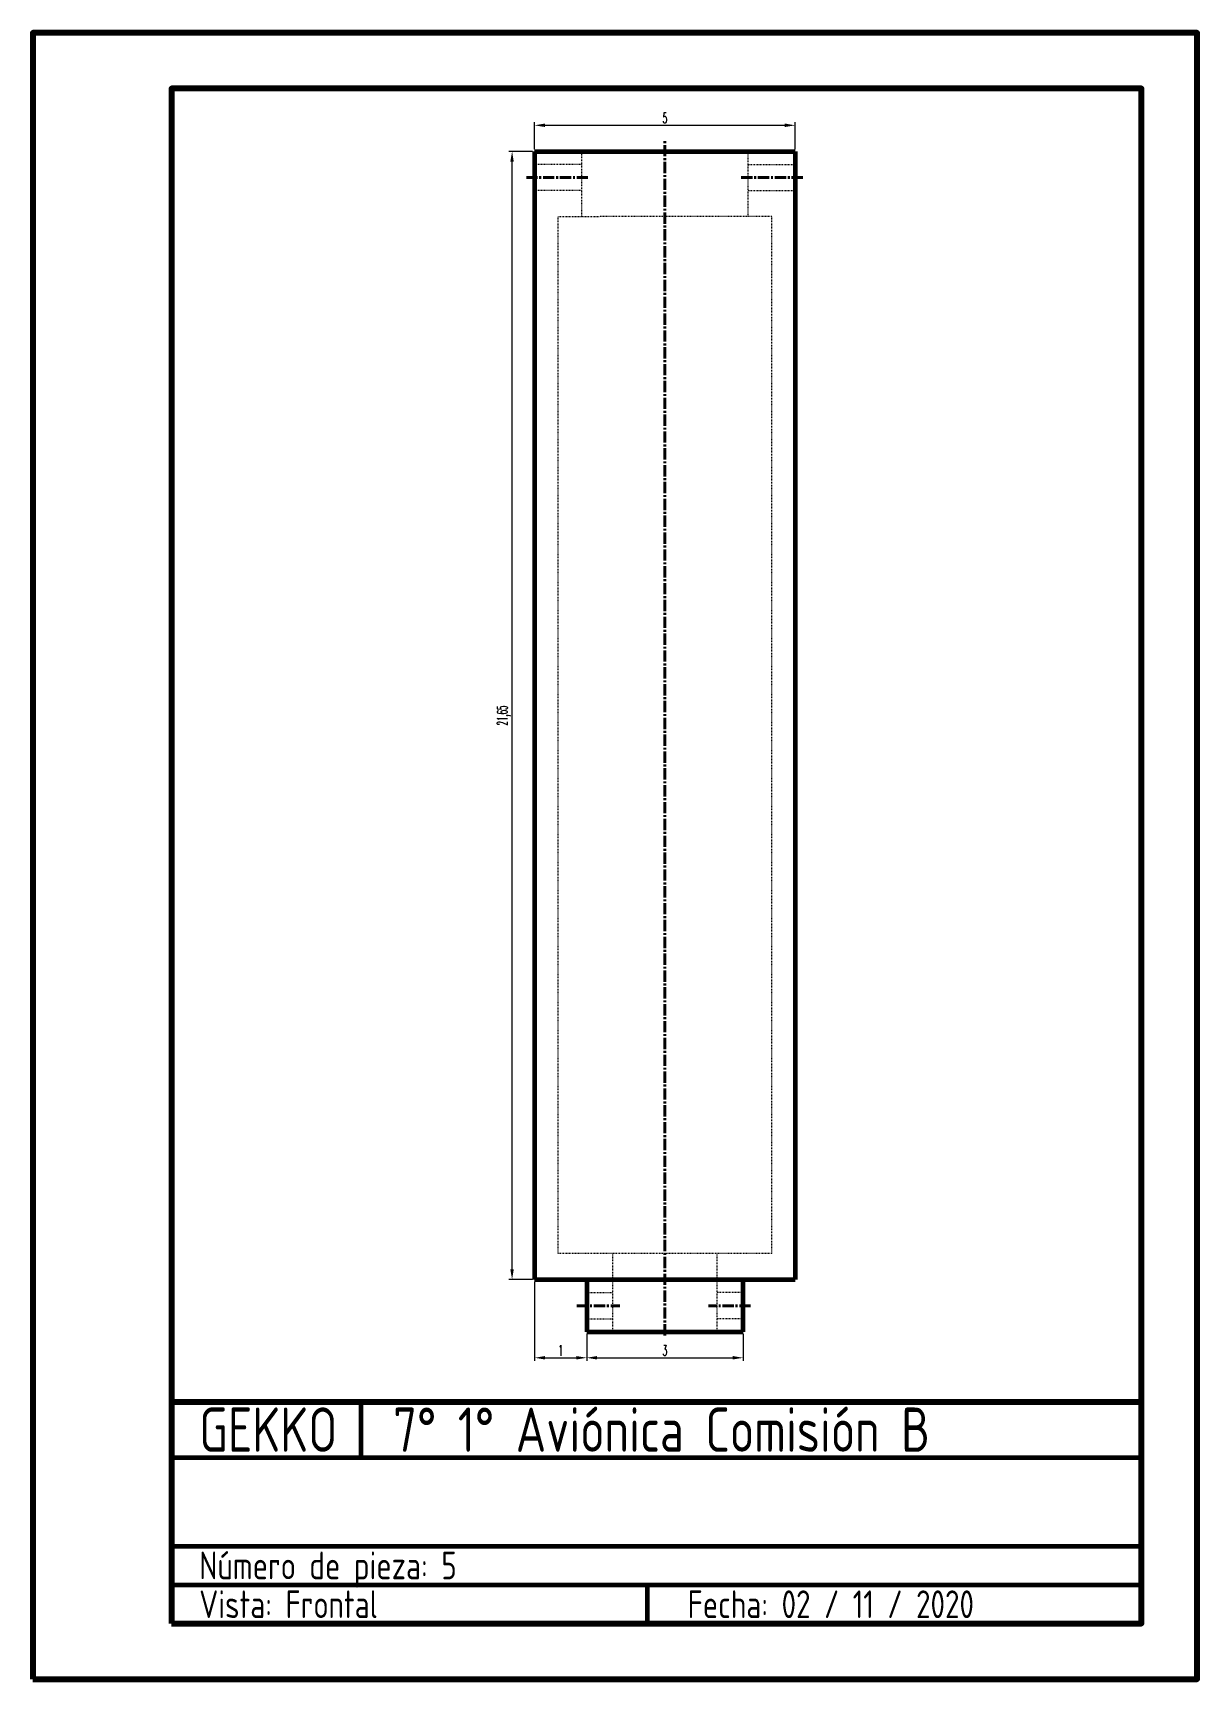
# Paper-space layout 'Presentación1' of a CAD drawing. Header units: millimetres. Extents: x -1 to 209, y -1 to 296.
# The model-space entities are those that its viewports show. They can reach past a viewport. Long polylines and large blocks are cut down to what shows.
import ezdxf

# ---------------------------------------------------------------- set-up
doc = ezdxf.new("R2010")
doc.units = ezdxf.units.MM
doc.linetypes.add('CENTRO2', pattern=[28.575, 19.05, -3.175, 3.175, -3.175])
doc.linetypes.add('JIS_02_1.2', pattern=[2.5, 1.25, -1.25])
for name, color, linetype, lineweight in [('Aristas Ocultas', 1, 'JIS_02_1.2', 20), ('Contorno', 5, 'Continuous', 60), ('Cotas', 6, 'Continuous', 20), ('Ejes', 3, 'CENTRO2', 40), ('texto2.5', 3, 'Continuous', 20)]:
    doc.layers.add(name, color=color, linetype=linetype, lineweight=lineweight)
doc.styles.add('Estilo1', font='isocp.shx', dxfattribs={"width": 0.85})
doc.styles.get("Standard").update_dxf_attribs({"font": 'romans.shx', "width": 0.5})
doc.dimstyles.new('ISO-25', dxfattribs={"dimscale": 0.2, "dimtxt": 1, "dimasz": 1, "dimexe": 0.3, "dimexo": 0.2, "dimgap": 0.2, "dimtad": 1, "dimtxsty": 'Standard', "dimcen": 2.5, "dimclrd": 256, "dimclre": 6, "dimclrt": 6, "dimadec": 0, "dimazin": 0, "dimtfac": 1, "dimtmove": 0, "dimatfit": 3, "dimfxl": 1, "dimtfillclr": 6, "dimlwd": 20, "dimlwe": 20, "dimarcsym": 0})

# ---------------------------------------------------------------- blocks, each defined once
blk = doc.blocks.new('Rótulo')
at = {"layer": 'Contorno'}
for p, q in [((34.42, -244.18), (34.42, -295.18)), ((209.42, -295.18), (209.42, -244.18)), ((68.64, -265.18), (68.64, -255.18)), ((34.42, -265.18), (209.42, -265.18)), ((209.42, -278.18), (209.42, -286.68)), ((34.42, -281.18), (209.42, -281.18)), ((34.42, -288.18), (209.42, -288.18)), ((120.31, -295.18), (120.31, -288.18)), ((34.42, -295.18), (209.42, -295.18)), ((60.42, -295.18), (80.42, -295.18))]:
    blk.add_line(p, q, dxfattribs=at)
at = {"layer": 'Contorno', "lineweight": 80}
blk.add_line((34.42, -255.18), (209.42, -255.18), dxfattribs=at)
for points in [[(9.42, -305.18), (219.42, -305.18), (219.42, -8.18), (9.42, -8.18)], [(34.42, -295.18), (209.42, -295.18), (209.42, -18.18), (34.42, -18.18)]]:
    blk.add_lwpolyline(points, close=True, dxfattribs=at)
at = {"layer": 'texto2.5', "lineweight": 20, "attachment_point": 1, "style": 'Estilo1'}
for s, insert, char_height, width in [('GEKKO', (39.42, -256.18), 8, 40.0979), ('7° 1° Aviónica Comisión B', (74.42, -256.18), 8, 99.0654), ('Número de pieza: 5', (39.42, -282.18), 5, 99.9095), ('Vista: Frontal', (39.42, -289.18), 5, 76.8559), ('Fecha: 02 / 11 / 2020', (127.52, -289.18), 5, 80.7844)]:
    blk.add_mtext(s, dxfattribs=dict(at, insert=insert, char_height=char_height, width=width))
blk = doc.blocks.new('*D1')
at = {"layer": 'Cotas', "color": 6, "linetype": 'Continuous', "lineweight": 20}
for p, q in [((-41.267, -1.24), (-41.267, -0.72)), ((-36.267, -1.24), (-36.267, -0.72))]:
    blk.add_line(p, q, dxfattribs=at)
at = {"layer": 'Cotas', "linetype": 'Continuous', "lineweight": 20}
blk.add_line((-41.067, -0.78), (-36.467, -0.78), dxfattribs=at)
at = {"layer": 'Cotas'}
for points in [[(-41.067, -0.746), (-41.067, -0.813), (-41.267, -0.78)], [(-36.467, -0.746), (-36.467, -0.813), (-36.267, -0.78)]]:
    blk.add_solid(points, dxfattribs=at)
at = {"layer": 'Defpoints', "color": 0}
for p in [(-36.267, -0.78), (-41.267, -1.28), (-36.267, -1.28)]:
    blk.add_point(p, dxfattribs=at)
at = {"layer": 'Cotas', "color": 6, "insert": (-38.767, -0.64), "char_height": 0.2, "attachment_point": 5}
blk.add_mtext('5', dxfattribs=at)
blk = doc.blocks.new('*D2')
at = {"layer": 'Cotas', "color": 6, "linetype": 'Continuous', "lineweight": 20}
for p, q in [((-41.267, -22.97), (-41.267, -24.49)), ((-40.267, -23.97), (-40.267, -24.49))]:
    blk.add_line(p, q, dxfattribs=at)
at = {"layer": 'Cotas', "linetype": 'Continuous', "lineweight": 20}
blk.add_line((-41.067, -24.43), (-40.467, -24.43), dxfattribs=at)
at = {"layer": 'Cotas'}
for points in [[(-41.067, -24.396), (-41.067, -24.463), (-41.267, -24.43)], [(-40.467, -24.396), (-40.467, -24.463), (-40.267, -24.43)]]:
    blk.add_solid(points, dxfattribs=at)
at = {"layer": 'Defpoints', "color": 0}
for p in [(-41.267, -22.93), (-40.267, -23.93), (-40.267, -24.43)]:
    blk.add_point(p, dxfattribs=at)
at = {"layer": 'Cotas', "color": 6, "insert": (-40.767, -24.29), "char_height": 0.2, "attachment_point": 5}
blk.add_mtext('1', dxfattribs=at)
blk = doc.blocks.new('*D3')
at = {"layer": 'Cotas', "color": 6, "linetype": 'Continuous', "lineweight": 20}
for p, q in [((-40.267, -23.97), (-40.267, -24.49)), ((-37.267, -23.97), (-37.267, -24.49))]:
    blk.add_line(p, q, dxfattribs=at)
at = {"layer": 'Cotas', "linetype": 'Continuous', "lineweight": 20}
blk.add_line((-40.067, -24.43), (-37.467, -24.43), dxfattribs=at)
at = {"layer": 'Cotas'}
for points in [[(-40.067, -24.396), (-40.067, -24.463), (-40.267, -24.43)], [(-37.467, -24.396), (-37.467, -24.463), (-37.267, -24.43)]]:
    blk.add_solid(points, dxfattribs=at)
at = {"layer": 'Defpoints', "color": 0}
for p in [(-40.267, -23.93), (-37.267, -23.93), (-37.267, -24.43)]:
    blk.add_point(p, dxfattribs=at)
at = {"layer": 'Cotas', "color": 6, "insert": (-38.767, -24.29), "char_height": 0.2, "attachment_point": 5}
blk.add_mtext('3', dxfattribs=at)
blk = doc.blocks.new('*D4')
at = {"layer": 'Cotas', "color": 6, "linetype": 'Continuous', "lineweight": 20}
for p, q in [((-41.307, -1.28), (-41.759, -1.28)), ((-41.307, -22.93), (-41.759, -22.93))]:
    blk.add_line(p, q, dxfattribs=at)
at = {"layer": 'Cotas', "linetype": 'Continuous', "lineweight": 20}
blk.add_line((-41.699, -22.73), (-41.699, -1.48), dxfattribs=at)
at = {"layer": 'Cotas'}
for points in [[(-41.733, -1.48), (-41.666, -1.48), (-41.699, -1.28)], [(-41.733, -22.73), (-41.666, -22.73), (-41.699, -22.93)]]:
    blk.add_solid(points, dxfattribs=at)
at = {"layer": 'Defpoints', "color": 0}
for p in [(-41.699, -1.28), (-41.267, -1.28), (-41.267, -22.93)]:
    blk.add_point(p, dxfattribs=at)
at = {"layer": 'Cotas', "color": 6, "insert": (-41.858, -12.105), "char_height": 0.2, "attachment_point": 5, "rotation": 90}
blk.add_mtext('21,65', dxfattribs=at)

msp = doc.modelspace()

# ---------------------------------------------------------------- linework, layer by layer
at = {"layer": 'Aristas Ocultas'}
for p, q in [((-40.367, -1.53), (-41.267, -1.53)), ((-40.367, -1.28), (-40.367, -2.534)), ((-37.167, -2.53), (-37.167, -1.28)), ((-37.167, -1.53), (-36.267, -1.53)), ((-40.367, -2.03), (-41.267, -2.03)), ((-37.167, -2.03), (-36.267, -2.03)), ((-36.717, -2.529), (-40.817, -2.534)), ((-40.817, -22.43), (-40.817, -2.534)), ((-36.717, -22.43), (-36.717, -2.529)), ((-36.717, -22.43), (-40.817, -22.43)), ((-39.767, -23.93), (-39.767, -22.43)), ((-37.767, -23.93), (-37.767, -22.43)), ((-40.267, -23.18), (-39.767, -23.18)), ((-37.267, -23.18), (-37.767, -23.18)), ((-40.267, -23.68), (-39.767, -23.68)), ((-37.267, -23.68), (-37.767, -23.68))]:
    msp.add_line(p, q, dxfattribs=at)
at = {"layer": 'Contorno'}
for p, q in [((-41.267, -1.28), (-40.367, -1.28)), ((-41.267, -1.28), (-41.267, -22.93)), ((-40.367, -1.28), (-37.167, -1.28)), ((-37.167, -1.28), (-36.267, -1.28)), ((-36.267, -1.28), (-36.267, -22.93)), ((-41.267, -22.93), (-40.267, -22.93)), ((-40.267, -22.93), (-40.267, -23.93)), ((-40.267, -22.93), (-37.267, -22.93)), ((-37.267, -23.93), (-37.267, -22.93)), ((-37.267, -22.93), (-36.267, -22.93)), ((-40.267, -23.93), (-37.267, -23.93))]:
    msp.add_line(p, q, dxfattribs=at)
at = {"layer": 'Ejes'}
for p, q in [((-38.767, -24.001), (-38.767, -1.075)), ((-40.243, -1.78), (-41.424, -1.78)), ((-37.305, -1.78), (-36.107, -1.78)), ((-40.454, -23.43), (-39.633, -23.43)), ((-37.123, -23.43), (-37.928, -23.43))]:
    msp.add_line(p, q, dxfattribs=at)

# ---------------------------------------------------------------- dimensions: what is measured, and where the dimension line sits
at = {"layer": 'Cotas'}
for base, p1, p2, picture, middle in [((-36.267, -0.78), (-41.267, -1.28), (-36.267, -1.28), '*D1', (-38.767, -0.64)), ((-40.267, -24.43), (-41.267, -22.93), (-40.267, -23.93), '*D2', (-40.767, -24.29)), ((-37.267, -24.43), (-40.267, -23.93), (-37.267, -23.93), '*D3', (-38.767, -24.29))]:
    dim = msp.add_linear_dim(base=base, p1=p1, p2=p2, dimstyle='ISO-25', dxfattribs=at)
    dim.commit()
    dim.dimension.update_dxf_attribs({"geometry": picture, "text_midpoint": middle})
dim = msp.add_linear_dim(base=(-41.699, -1.28), p1=(-41.267, -22.93), p2=(-41.267, -1.28), angle=90, dimstyle='ISO-25', dxfattribs=at)
dim.commit()
dim.dimension.update_dxf_attribs({"geometry": '*D4', "text_midpoint": (-41.858, -12.105)})

psp = doc.layouts.new('Presentación1')

# ---------------------------------------------------------------- block references
at = {"layer": 'Contorno'}
psp.add_blockref('Rótulo', (-10.42, 304.18), dxfattribs=at)

# ---------------------------------------------------------------- viewports
psp.add_viewport(center=(111.5, 167.5), size=(175, 237), view_center_point=(-38.927, -12.674), view_height=25.2065, dxfattribs=at)

doc.saveas('drawing.dxf')
